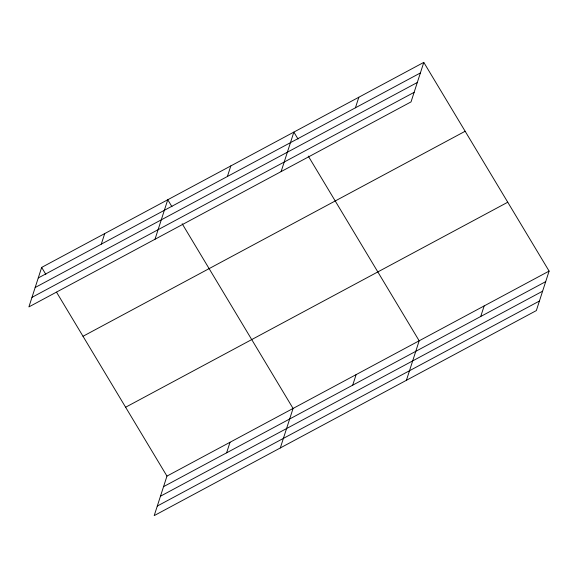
<?xml version="1.0" encoding="UTF-8"?>
<svg xmlns="http://www.w3.org/2000/svg" width="578" height="578" viewBox="0 0 578 578"><rect width="100%" height="100%" fill="white"/><g stroke="black" fill="none" stroke-linecap="round" stroke-linejoin="round"><path stroke-width="0.87" d="M423.797 62.388L41.659 267.412L28.9 306.911L411.037 101.894L423.797 62.388L549.1 271.089L536.341 310.588L154.203 515.612L166.963 476.106L549.1 271.089M101.302 244.133L104.712 233.584M155.005 239.256L167.764 199.75L171.948 206.714M227.407 176.478L230.817 165.922M281.11 171.601L293.87 132.095L298.053 139.06M226.605 452.827L230.015 442.278M355.427 107.797L358.837 97.241M280.308 447.95L293.068 408.451L182.171 223.744M352.71 385.172L356.12 374.623M406.413 380.295L419.173 340.796L308.276 156.089M480.73 316.491L484.133 305.943M38.249 277.96L420.394 72.944M35.164 287.512L417.302 82.495M31.985 297.359L414.123 92.343M83.008 336.28L465.145 131.264M125.614 407.237L507.751 202.221M163.552 486.654L545.69 281.638M160.467 496.213L542.605 291.196M157.288 506.053L539.426 301.037M41.659 267.412L45.843 274.377M56.528 292.172L166.963 476.106"/></g></svg>
